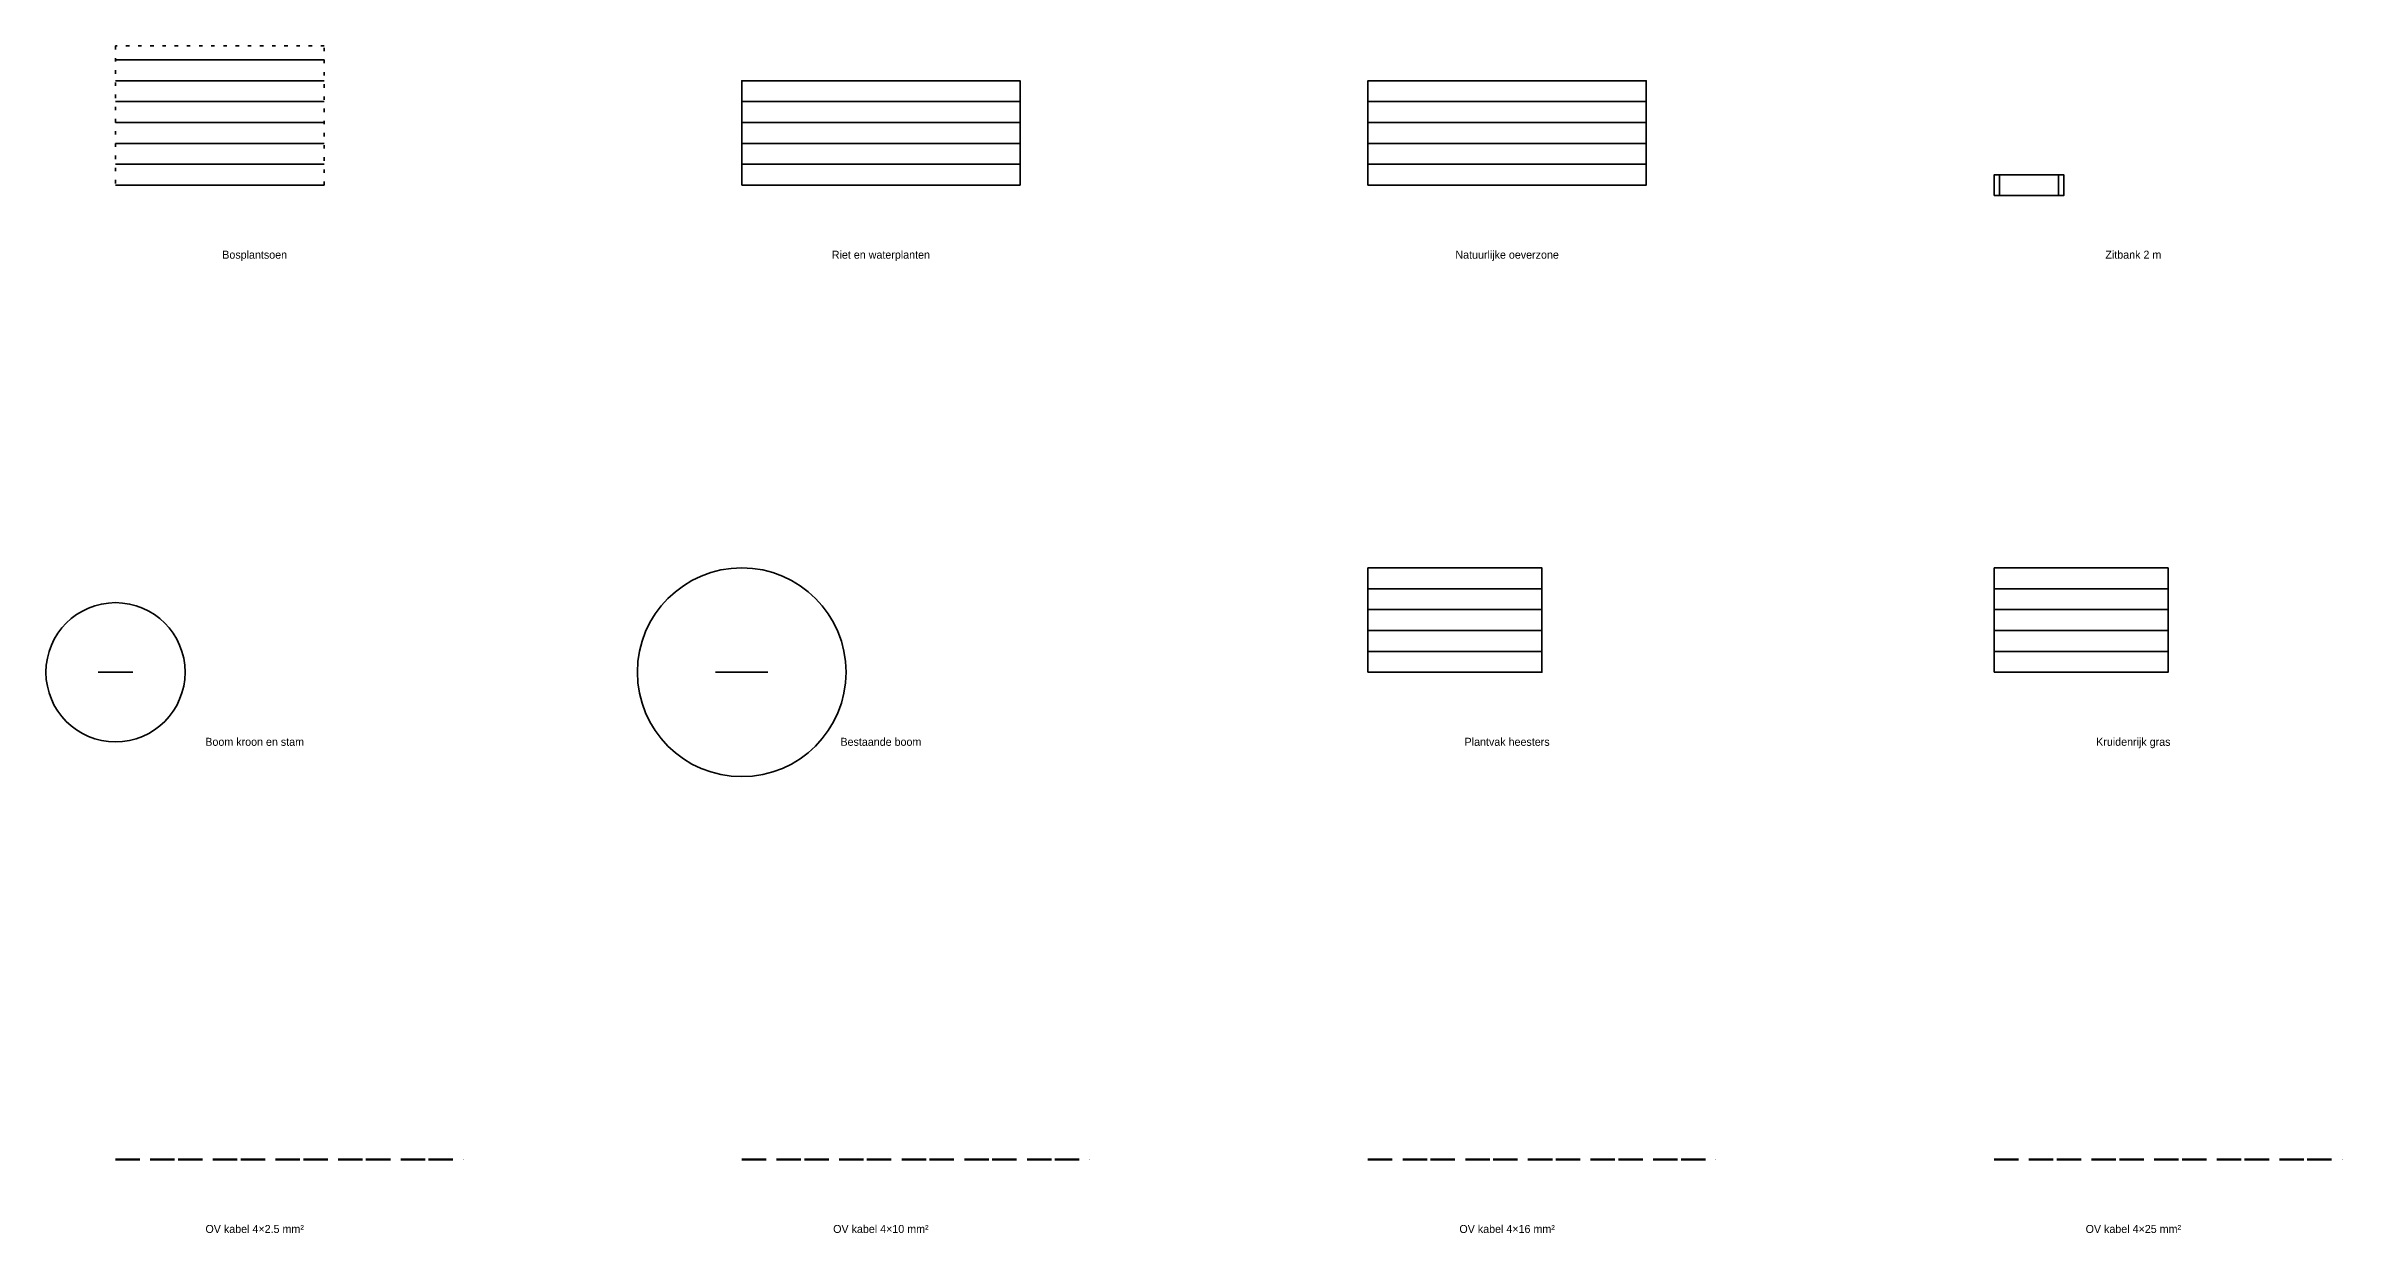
# Model space of a CAD drawing. Header units: metres. Extents: x -2 to 64, y -2 to 322.
# Drawn here: x -2 to 64, y 207.9 to 242 of the extents above; entities that cross this region are included whole.
import ezdxf
from ezdxf.enums import TextEntityAlignment as Align

# ---------------------------------------------------------------- set-up
doc = ezdxf.new("R2010")
doc.units = ezdxf.units.M
doc.header["$MEASUREMENT"] = 0
doc.linetypes.add('GR-PLANTSOEN-SO', pattern=[5, 0, -5])
doc.linetypes.add('OV-KABEL_VOEDING-SO', pattern=[36, 14, -6, 14, -2])
doc.layers.add('N-XX-AL-TEKENBLAD_VERKLARING-T', color=7, linetype='Continuous')
for name, color, linetype, lineweight in [('N-XX-GR-BEPLANTING_CULTUUR_HEESTERS-G', 90, 'CONTINUOUS', 35), ('N-XX-GR-BEPLANTING_CULTUUR_WATERPLANT-A', 90, 'CONTINUOUS', 35), ('N-XX-GR-BEPLANTING_CULTUUR_WATERPLANT-G', 90, 'CONTINUOUS', 35), ('N-XX-GR-BEPLANTING_NATUUR_BOSPLANTSOEN-A', 90, 'GR-PLANTSOEN-SO', 35), ('N-XX-GR-BEPLANTING_NATUUR_BOSPLANTSOEN-G', 90, 'GR-PLANTSOEN-SO', 35), ('N-XX-GR-BOOM-S', 90, 'CONTINUOUS', 35), ('N-XX-GR-GRAS_KRUIDENRIJK-G', 80, 'CONTINUOUS', 35), ('N-XX-GR-GRAS_NATUURLIJKE OEVER-G', 80, 'CONTINUOUS', 35), ('N-XX-IE-MEUBILAIR_WEGMEUBILAIR_ZITBANK-S', 7, 'CONTINUOUS', 35), ('N-XX-OV-KABEL_VOEDINGSKABEL-G', 190, 'OV-KABEL_VOEDING-SO', 35)]:
    doc.layers.add(name, color=color, linetype=linetype, lineweight=lineweight)

msp = doc.modelspace()

# ---------------------------------------------------------------- hatches: boundary and pattern name
at = {"layer": 'N-XX-GR-BEPLANTING_CULTUUR_HEESTERS-G', "ltscale": 0.05}
h = msp.add_hatch(dxfattribs=at)
h.set_pattern_fill('AGR-OI_SCHEMATISCH', color=256, style=0, pattern_type=0)
h.set_pattern_definition([(0, (36, 224), (-0, 0.6), [])])
h.paths.add_polyline_path([(36, 224), (41, 224), (41, 227), (36, 227)])
at = {"layer": 'N-XX-GR-BEPLANTING_CULTUUR_WATERPLANT-A', "ltscale": 0.05}
h = msp.add_hatch(dxfattribs=at)
h.set_pattern_fill('AGR-OI_SCHEMATISCH', color=256, style=0, pattern_type=0)
h.set_pattern_definition([(0, (18, 238), (-0, 0.6), [])])
h.paths.add_polyline_path([(18, 238), (26, 238), (26, 241), (18, 241)])
at = {"layer": 'N-XX-GR-BEPLANTING_NATUUR_BOSPLANTSOEN-A', "ltscale": 0.05}
h = msp.add_hatch(dxfattribs=at)
h.set_pattern_fill('AGR-OI_SCHEMATISCH', color=256, style=0, pattern_type=0)
h.set_pattern_definition([(0, (0, 238), (-0, 0.6), [])])
h.paths.add_polyline_path([(0, 238), (6, 238), (6, 242), (0, 242)])
at = {"layer": 'N-XX-GR-GRAS_KRUIDENRIJK-G', "ltscale": 0.05}
h = msp.add_hatch(dxfattribs=at)
h.set_pattern_fill('AGR-OI_SCHEMATISCH', color=256, style=0, pattern_type=0)
h.set_pattern_definition([(0, (54, 224), (-0, 0.6), [])])
h.paths.add_polyline_path([(54, 224), (59, 224), (59, 227), (54, 227)])
at = {"layer": 'N-XX-GR-GRAS_NATUURLIJKE OEVER-G', "ltscale": 0.05}
h = msp.add_hatch(dxfattribs=at)
h.set_pattern_fill('AGR-OI_SCHEMATISCH', color=256, style=0, pattern_type=0)
h.set_pattern_definition([(0, (36, 238), (-0, 0.6), [])])
h.paths.add_polyline_path([(36, 238), (44, 238), (44, 241), (36, 241)])

# ---------------------------------------------------------------- linework, layer by layer
at = {"layer": 'N-XX-GR-BEPLANTING_CULTUUR_HEESTERS-G', "ltscale": 0.05}
msp.add_lwpolyline([(36, 224), (41, 224), (41, 227), (36, 227)], close=True, dxfattribs=at)
at = {"layer": 'N-XX-GR-BEPLANTING_CULTUUR_WATERPLANT-G', "ltscale": 0.05}
msp.add_lwpolyline([(18, 238), (26, 238), (26, 241), (18, 241)], close=True, dxfattribs=at)
at = {"layer": 'N-XX-GR-BEPLANTING_NATUUR_BOSPLANTSOEN-G', "ltscale": 0.05}
msp.add_lwpolyline([(0, 238), (6, 238), (6, 242), (0, 242)], close=True, dxfattribs=at)
at = {"layer": 'N-XX-GR-BOOM-S', "ltscale": 0.05}
for points in [[(-0.5, 224), (0.5, 224)], [(17.25, 224), (18.75, 224)]]:
    msp.add_lwpolyline(points, dxfattribs=at)
for centre, radius in [((18, 224), 3), ((0, 224), 2)]:
    msp.add_circle(centre, radius, dxfattribs=at)
at = {"layer": 'N-XX-GR-GRAS_KRUIDENRIJK-G', "ltscale": 0.05}
msp.add_lwpolyline([(54, 224), (59, 224), (59, 227), (54, 227)], close=True, dxfattribs=at)
at = {"layer": 'N-XX-GR-GRAS_NATUURLIJKE OEVER-G', "ltscale": 0.05}
msp.add_lwpolyline([(36, 238), (44, 238), (44, 241), (36, 241)], close=True, dxfattribs=at)
at = {"layer": 'N-XX-IE-MEUBILAIR_WEGMEUBILAIR_ZITBANK-S', "ltscale": 0.05}
msp.add_lwpolyline([(54, 237.7), (56, 237.7), (56, 238.3), (54, 238.3)], close=True, dxfattribs=at)
for points in [[(54.15, 237.7), (54.15, 238.3)], [(55.85, 237.7), (55.85, 238.3)]]:
    msp.add_lwpolyline(points, dxfattribs=at)
at = {"layer": 'N-XX-OV-KABEL_VOEDINGSKABEL-G', "ltscale": 0.05}
for points in [[(0, 210.01), (10, 210.01)], [(0, 210), (10, 210)], [(0, 209.99), (10, 209.99)], [(18, 210.01), (28, 210.01)], [(18, 210), (28, 210)], [(18, 209.99), (28, 209.99)], [(36, 210.01), (46, 210.01)], [(36, 210), (46, 210)], [(36, 209.99), (46, 209.99)], [(54, 210.01), (64, 210.01)], [(54, 210), (64, 210)], [(54, 209.99), (64, 209.99)]]:
    msp.add_lwpolyline(points, dxfattribs=at)

# ---------------------------------------------------------------- texts
at = {"layer": 'N-XX-AL-TEKENBLAD_VERKLARING-T'}
for s, p in [('Bosplantsoen', (4, 236)), ('Riet en waterplanten', (22, 236)), ('Natuurlijke oeverzone', (40, 236)), ('Zitbank 2 m', (58, 236)), ('Boom kroon en stam', (4, 222)), ('Bestaande boom', (22, 222)), ('Plantvak heesters', (40, 222)), ('Kruidenrijk gras', (58, 222)), ('OV kabel 4×2.5 mm²', (4, 208)), ('OV kabel 4×10 mm²', (22, 208)), ('OV kabel 4×16 mm²', (40, 208)), ('OV kabel 4×25 mm²', (58, 208))]:
    msp.add_text(s, height=0.23, dxfattribs=at).set_placement(p, align=Align.MIDDLE_CENTER)

doc.saveas('drawing.dxf')
